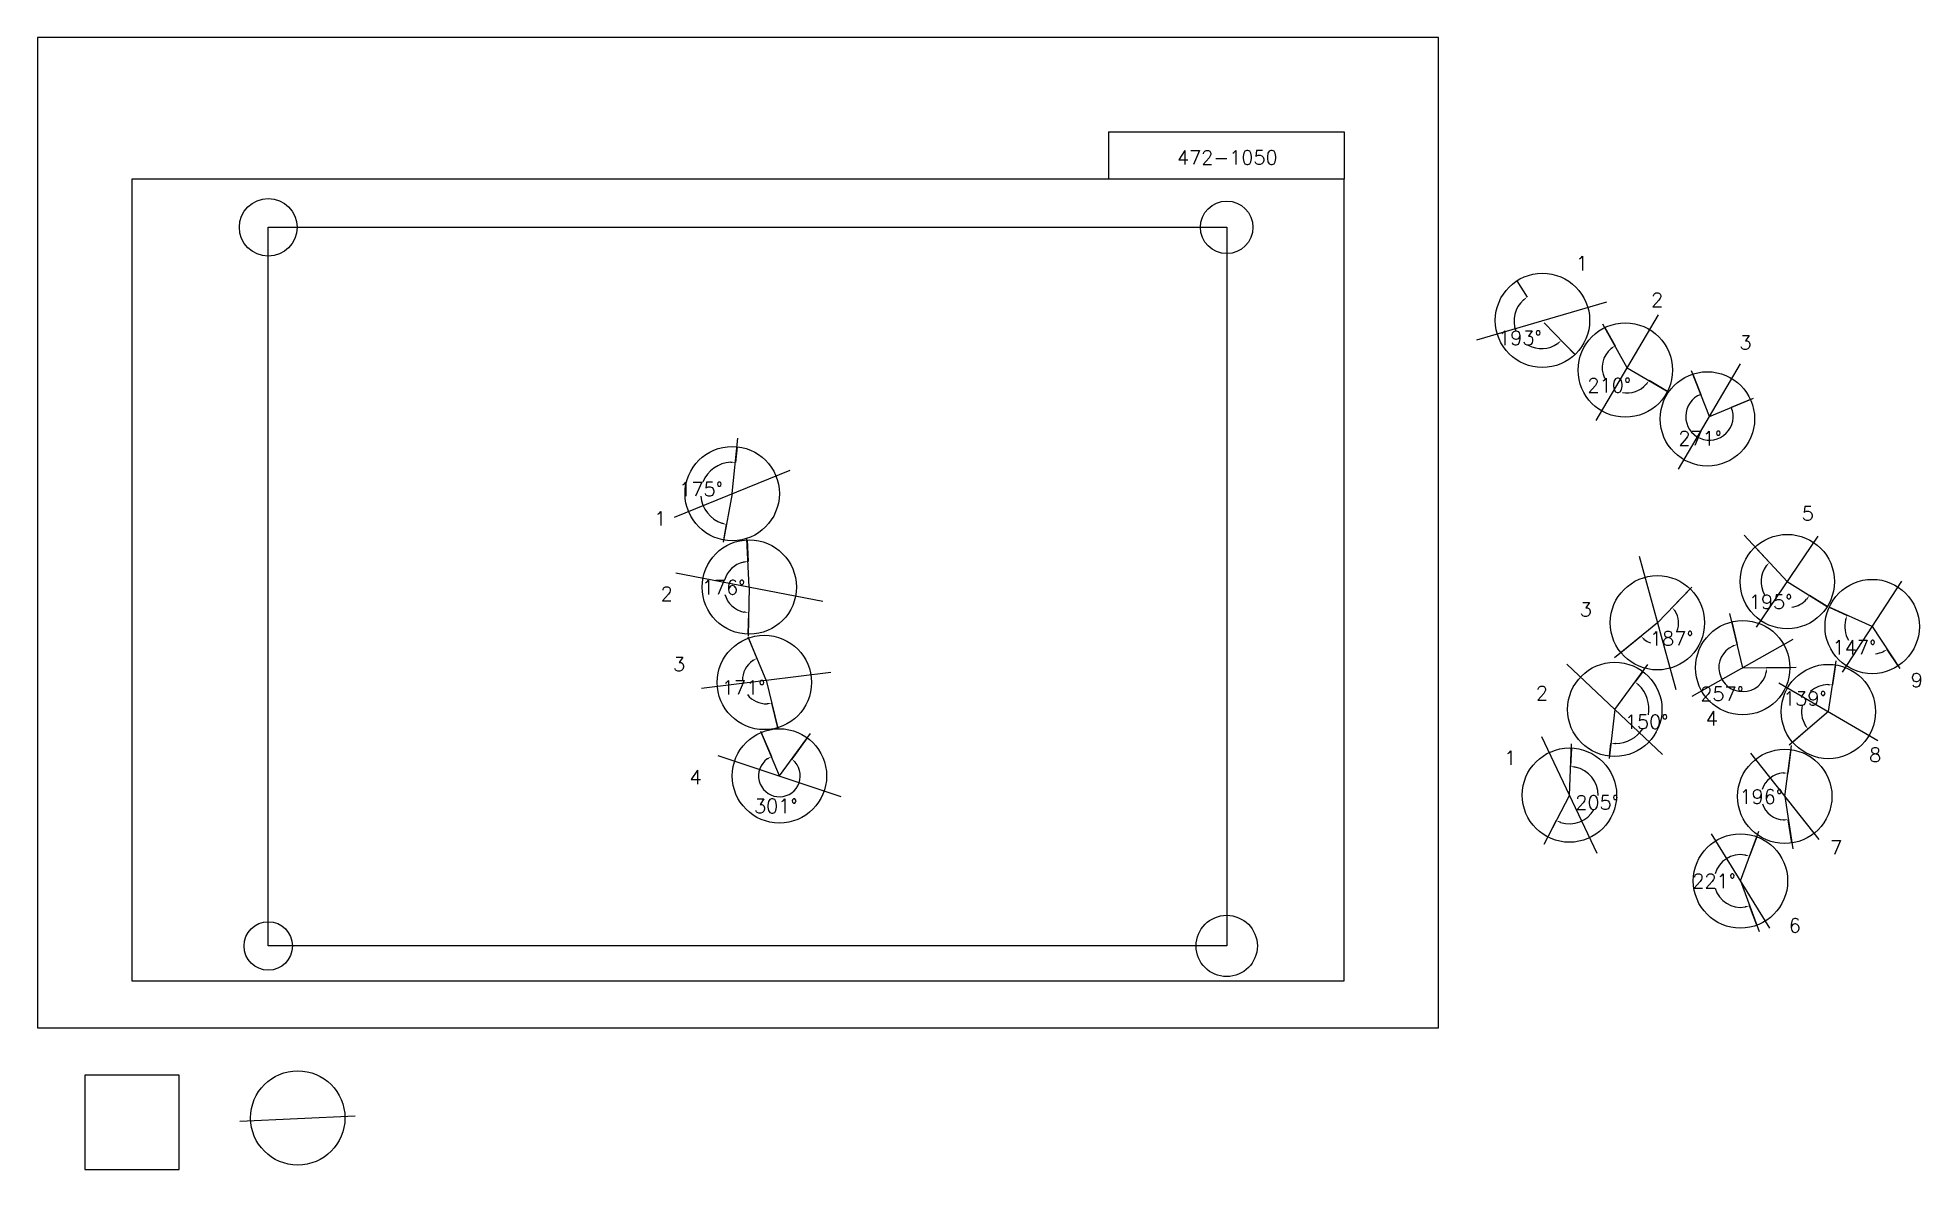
# Model space of a CAD drawing. Extents: x 0 to 1995680, y -150000 to 1050000.
import ezdxf

# ---------------------------------------------------------------- set-up
doc = ezdxf.new("R2010")
doc.units = 0
doc.header["$MEASUREMENT"] = 0
doc.layers.get('0').update_dxf_attribs({"linetype": 'CONTINUOUS'})
doc.layers.get('Defpoints').update_dxf_attribs({"linetype": 'CONTINUOUS'})
for name, color, linetype in [('_0-0_', 7, 'CONTINUOUS'), ('_0-1_V-nasSTD', 7, 'CONTINUOUS'), ('_0-2_番号', 7, 'CONTINUOUS'), ('ADD_LINE', 7, 'CONTINUOUS'), ('文字', 7, 'CONTINUOUS')]:
    doc.layers.add(name, color=color, linetype=linetype)
doc.layers.add('位置合わせ用', color=7, linetype='CONTINUOUS', plot=False)
doc.styles.get("Standard").update_dxf_attribs({"font": 'txt', "height": 15000, "bigfont": 'bigfont.shx'})
doc.dimstyles.get("Standard").update_dxf_attribs({"dimtxt": 0.18, "dimasz": 0.18, "dimexe": 0.18, "dimexo": 0.0625, "dimgap": 0.09, "dimtad": 0, "dimtih": 1, "dimtoh": 1, "dimdec": 4, "dimzin": 0, "dimdsep": 46, "dimtxsty": 'Standard', "dimcen": 0.09, "dimadec": 0, "dimazin": 0, "dimtfac": 1, "dimtdec": 4, "dimtofl": 0, "dimtmove": 0, "dimatfit": 3, "dimfxl": 1, "dimtolj": 1, "dimtzin": 0, "dimarcsym": 0})
picture_1 = doc.add_image_def('image1.jpg', size_in_pixel=(800, 600))

# ---------------------------------------------------------------- blocks, each defined once
blk = doc.blocks.new('-000-CCURVE_ORG002')
at = {"layer": '_0-0_', "color": 5, "linetype": 'Continuous'}
for p, q in [((30, -10), (10, -10)), ((10, -10), (10, -30)), ((30, -30), (30, -10)), ((10, -30), (30, -30))]:
    blk.add_line(p, q, dxfattribs=at)
blk = doc.blocks.new('-008-$$ATRU$$11$$背景色$$色$$0_0_0')
at = {"layer": '_0-2_番号'}
blk.add_blockref('-000-CCURVE_ORG002', (0, 0), dxfattribs=at)
blk = doc.blocks.new('*D27')
at = {"color": 0, "linetype": 'Continuous', "lineweight": -2}
for p, q in [((1568104, 792245), (1578880, 774840)), ((1629640, 714000), (1615070, 728792))]:
    blk.add_line(p, q, dxfattribs=at)
for start, end in [(131.496881, 201.309321), (240.743794, 304.832348)]:
    blk.add_arc((1594392, 749786), 29468, start, end, dxfattribs=at)
at = {"color": 0}
for points in [[(1575365, 771189), (1574370, 772526), (1578880, 774841)], [(1611756, 724957), (1610691, 726240), (1615070, 728792)]]:
    blk.add_solid(points, dxfattribs=at)
at = {"layer": 'Defpoints', "color": 0}
for p in [(1568104, 792245), (1565088, 746690), (1594392, 749786), (1629640, 714000)]:
    blk.add_point(p, dxfattribs=at)
at = {"color": 0, "linetype": 'Continuous', "insert": (1571223, 731578), "char_height": 15000, "attachment_point": 5}
blk.add_mtext('\\A1;193%%d', dxfattribs=at)
blk = doc.blocks.new('*D28')
at = {"color": 0, "linetype": 'Continuous', "lineweight": -2}
for p, q in [((1661270, 742552), (1672046, 723311)), ((1727583, 674939), (1708054, 686470))]:
    blk.add_line(p, q, dxfattribs=at)
for start, end in [(130.005432, 204.698825), (258.553097, 318.68482)]:
    blk.add_arc((1685082, 700035), 26678, start, end, dxfattribs=at)
at = {"color": 0}
for points in [[(1668405, 719784), (1667458, 721156), (1672046, 723311)], [(1705795, 681933), (1704445, 682911), (1708054, 686470)]]:
    blk.add_solid(points, dxfattribs=at)
at = {"layer": 'Defpoints', "color": 0}
for p in [(1661270, 742552), (1685082, 700035), (1658755, 695717), (1727583, 674939)]:
    blk.add_point(p, dxfattribs=at)
at = {"color": 0, "linetype": 'Continuous', "insert": (1666003, 681387), "char_height": 15000, "attachment_point": 5}
blk.add_mtext('\\A1;210%%d', dxfattribs=at)
blk = doc.blocks.new('*D31')
at = {"layer": 'ADD_LINE', "color": 0, "linetype": 'Continuous', "lineweight": -2}
for p, q in [((1754468, 693292), (1762933, 671691)), ((1815520, 666412), (1795295, 657972))]:
    blk.add_line(p, q, dxfattribs=at)
blk.add_arc((1772102, 648293), 25131, 111.399612, 22.651687, dxfattribs=at)
at = {"layer": 'ADD_LINE', "color": 0}
for points in [[(1762933, 671691), (1762933, 671692), (1762933, 671692)], [(1795295, 657972), (1795295, 657972), (1795295, 657972)]]:
    blk.add_solid(points, dxfattribs=at)
at = {"layer": 'Defpoints', "color": 0}
for p in [(1754468, 693293), (1815520, 666412), (1772102, 648293), (1781612, 625030)]:
    blk.add_point(p, dxfattribs=at)
at = {"layer": 'ADD_LINE', "color": 0, "linetype": 'Continuous', "insert": (1762293, 625154), "char_height": 15000, "attachment_point": 5}
blk.add_mtext('\\A1;271%%d', dxfattribs=at)
blk = doc.blocks.new('*D491')
at = {"color": 0, "linetype": 'Continuous', "lineweight": -2}
for p, q in [((1751739, 465489), (1732627, 445749)), ((1678130, 398067), (1699469, 415377))]:
    blk.add_line(p, q, dxfattribs=at)
for start, end in [(336.144896, 33.182037), (231.794704, 251.124092)]:
    blk.add_arc((1716960, 429566), 22524, start, end, dxfattribs=at)
at = {"color": 0}
for points in [[(1736454, 442424), (1735169, 441363), (1732627, 445749)], [(1703615, 412461), (1702445, 411274), (1699469, 415377)]]:
    blk.add_solid(points, dxfattribs=at)
at = {"layer": 'Defpoints', "color": 0}
for p in [(1751739, 465489), (1716960, 429566), (1721390, 407483), (1678130, 398067)]:
    blk.add_point(p, dxfattribs=at)
at = {"color": 0, "linetype": 'Continuous', "insert": (1732174, 412957), "char_height": 15000, "attachment_point": 5}
blk.add_mtext('\\A1;187%%d', dxfattribs=at)
blk = doc.blocks.new('*D492')
at = {"color": 0, "linetype": 'Continuous', "lineweight": -2}
for p, q in [((1795756, 430536), (1801502, 406567)), ((1857413, 381914), (1832765, 381914))]:
    blk.add_line(p, q, dxfattribs=at)
blk.add_arc((1807413, 381914), 25352, 114.799968, 348.681771, dxfattribs=at)
at = {"color": 0}
for points in [[(1797052, 404141), (1796506, 405715), (1801502, 406567)], [(1833102, 376856), (1831443, 377020), (1832765, 381914)]]:
    blk.add_solid(points, dxfattribs=at)
at = {"layer": 'Defpoints', "color": 0}
for p in [(1795756, 430536), (1807413, 381914), (1857413, 381914), (1782372, 377953)]:
    blk.add_point(p, dxfattribs=at)
at = {"color": 0, "linetype": 'Continuous', "insert": (1785522, 354154), "char_height": 15000, "attachment_point": 5}
blk.add_mtext('\\A1;257%%d', dxfattribs=at)
blk = doc.blocks.new('*D493')
at = {"color": 0, "linetype": 'Continuous', "lineweight": -2}
for p, q in [((1820530, 509821), (1835711, 493537)), ((1897056, 446799), (1878163, 458576))]:
    blk.add_line(p, q, dxfattribs=at)
for start, end in [(143.334675, 210.101384), (280.106779, 317.720454)]:
    blk.add_arc((1854625, 473248), 27737, start, end, dxfattribs=at)
at = {"color": 0}
for points in [[(1832997, 489256), (1831755, 490367), (1835711, 493537)], [(1875811, 454086), (1874482, 455091), (1878164, 458576)]]:
    blk.add_solid(points, dxfattribs=at)
at = {"layer": 'Defpoints', "color": 0}
for p in [(1820530, 509821), (1828248, 464670), (1854625, 473248), (1897056, 446799)]:
    blk.add_point(p, dxfattribs=at)
at = {"color": 0, "linetype": 'Continuous', "insert": (1836992, 451837), "char_height": 15000, "attachment_point": 5}
blk.add_mtext('\\A1;195%%d', dxfattribs=at)
blk = doc.blocks.new('*D494')
at = {"color": 0, "linetype": 'Continuous', "lineweight": -2}
for p, q in [((1898983, 445985), (1918111, 437442)), ((1972040, 383774), (1960558, 401296))]:
    blk.add_line(p, q, dxfattribs=at)
for start, end in [(165.807401, 210.211074), (277.248647, 293.36074)]:
    blk.add_arc((1944636, 425596), 29051, start, end, dxfattribs=at)
at = {"color": 0}
for points in [[(1917260, 432445), (1915685, 432991), (1918111, 437442)], [(1956551, 398192), (1955761, 399660), (1960558, 401296)]]:
    blk.add_solid(points, dxfattribs=at)
at = {"layer": 'Defpoints', "color": 0}
for p in [(1898983, 445985), (1944636, 425596), (1918315, 413302), (1972040, 383774)]:
    blk.add_point(p, dxfattribs=at)
at = {"color": 0, "linetype": 'Continuous', "insert": (1925802, 403477), "char_height": 15000, "attachment_point": 5}
blk.add_mtext('\\A1;147%%d', dxfattribs=at)
blk = doc.blocks.new('*D495')
at = {"color": 0, "linetype": 'Continuous', "lineweight": -2}
for p, q in [((1905768, 384875), (1902513, 363628)), ((1860169, 302989), (1876517, 316945))]:
    blk.add_line(p, q, dxfattribs=at)
for start, end in [(91.353178, 131.441588), (167.09141, 210.423453)]:
    blk.add_arc((1898196, 335452), 28505, start, end, dxfattribs=at)
at = {"color": 0}
for points in [[(1897470, 363117), (1897577, 364780), (1902513, 363628)], [(1872938, 320534), (1874295, 321501), (1876517, 316945)]]:
    blk.add_solid(points, dxfattribs=at)
at = {"layer": 'Defpoints', "color": 0}
for p in [(1905768, 384875), (1869843, 338388), (1898196, 335452), (1860169, 302988)]:
    blk.add_point(p, dxfattribs=at)
at = {"color": 0, "linetype": 'Continuous', "insert": (1873293, 349320), "char_height": 15000, "attachment_point": 5}
blk.add_mtext('\\A1;139%%d', dxfattribs=at)
blk = doc.blocks.new('*D496')
at = {"color": 0, "linetype": 'Continuous', "lineweight": -2}
for p, q in [((1858455, 295016), (1855197, 270165)), ((1859503, 196014), (1855720, 220790))]:
    blk.add_line(p, q, dxfattribs=at)
for start, end in [(94.038985, 163.131251), (198.141012, 267.174359)]:
    blk.add_arc((1851956, 245440), 24936, start, end, dxfattribs=at)
at = {"color": 0}
for points in [[(1850174, 269482), (1850224, 271148), (1855197, 270165)], [(1850769, 219702), (1850684, 221367), (1855720, 220790)]]:
    blk.add_solid(points, dxfattribs=at)
at = {"layer": 'Defpoints', "color": 0}
for p in [(1858455, 295016), (1830828, 258686), (1851956, 245440), (1859503, 196013)]:
    blk.add_point(p, dxfattribs=at)
at = {"color": 0, "linetype": 'Continuous', "insert": (1827020, 245176), "char_height": 15000, "attachment_point": 5}
blk.add_mtext('\\A1;196%%d', dxfattribs=at)
blk = doc.blocks.new('*D497')
at = {"color": 0, "linetype": 'Continuous', "lineweight": -2}
for p, q in [((1822212, 202729), (1814625, 182023)), ((1822429, 108915), (1814746, 129585))]:
    blk.add_line(p, q, dxfattribs=at)
for start, end in [(80.138657, 164.570745), (195.704123, 280.126128)]:
    blk.add_arc((1805008, 155782), 27948, start, end, dxfattribs=at)
at = {"color": 0}
for points in [[(1809579, 182512), (1810011, 184122), (1814625, 182024)], [(1810141, 127465), (1809703, 129073), (1814746, 129585)]]:
    blk.add_solid(points, dxfattribs=at)
at = {"layer": 'Defpoints', "color": 0}
for p in [(1822212, 202729), (1782577, 172453), (1805008, 155782), (1822429, 108915)]:
    blk.add_point(p, dxfattribs=at)
at = {"color": 0, "linetype": 'Continuous', "insert": (1777061, 155717), "char_height": 15000, "attachment_point": 5}
blk.add_mtext('\\A1;221%%d', dxfattribs=at)
blk = doc.blocks.new('*D498')
at = {"color": 0, "linetype": 'Continuous', "lineweight": -2}
for p, q in [((1625770, 296770), (1624955, 277149)), ((1600772, 202378), (1609775, 219831))]:
    blk.add_line(p, q, dxfattribs=at)
for start, end in [(359.485, 78.175433), (252.157684, 329.799221)]:
    blk.add_arc((1623695, 246814), 30362, start, end, dxfattribs=at)
at = {"color": 0}
for points in [[(1630020, 277358), (1629814, 275704), (1624955, 277149)], [(1614712, 218681), (1614072, 217142), (1609775, 219830)]]:
    blk.add_solid(points, dxfattribs=at)
at = {"layer": 'Defpoints', "color": 0}
for p in [(1625770, 296770), (1623695, 246814), (1643620, 223904), (1600771, 202378)]:
    blk.add_point(p, dxfattribs=at)
at = {"color": 0, "linetype": 'Continuous', "insert": (1653045, 239041), "char_height": 15000, "attachment_point": 5}
blk.add_mtext('\\A1;205%%d', dxfattribs=at)
blk = doc.blocks.new('*D499')
at = {"color": 0, "linetype": 'Continuous', "lineweight": -2}
for p, q in [((1701383, 378009), (1693229, 366905)), ((1666138, 288028), (1667695, 301715))]:
    blk.add_line(p, q, dxfattribs=at)
for start, end in [(350.928401, 45.795102), (271.425062, 325.127142)]:
    blk.add_arc((1671789, 337708), 36225, start, end, dxfattribs=at)
at = {"color": 0}
for points in [[(1697584, 364311), (1696507, 363039), (1693229, 366906)], [(1672727, 302327), (1672653, 300662), (1667695, 301715)]]:
    blk.add_solid(points, dxfattribs=at)
at = {"layer": 'Defpoints', "color": 0}
for p in [(1701383, 378009), (1671789, 337708), (1696760, 311465), (1666138, 288028)]:
    blk.add_point(p, dxfattribs=at)
at = {"color": 0, "linetype": 'Continuous', "insert": (1705518, 324496), "char_height": 15000, "attachment_point": 5}
blk.add_mtext('\\A1;150%%d', dxfattribs=at)
blk = doc.blocks.new('*D650')
at = {"color": 0, "linetype": 'Continuous', "lineweight": -2}
for p, q in [((741330, 616272), (739623, 599635)), ((727206, 517354), (730224, 533803))]:
    blk.add_line(p, q, dxfattribs=at)
for start, end in [(92.761618, 158.485451), (184.820874, 250.986634)]:
    blk.add_arc((736228, 566533), 33276, start, end, dxfattribs=at)
at = {"color": 0}
for points in [[(734603, 598938), (734648, 600604), (739623, 599636)], [(725176, 534266), (725599, 535878), (730224, 533803)]]:
    blk.add_solid(points, dxfattribs=at)
at = {"layer": 'Defpoints', "color": 0}
for p in [(741330, 616272), (709783, 586730), (736228, 566533), (727206, 517354)]:
    blk.add_point(p, dxfattribs=at)
at = {"color": 0, "linetype": 'Continuous', "insert": (703286, 571237), "char_height": 15000, "attachment_point": 5}
blk.add_mtext('\\A1;175%%d', dxfattribs=at)
blk = doc.blocks.new('*D651')
at = {"color": 0, "linetype": 'Continuous', "lineweight": -2}
for p, q in [((751951, 517404), (753043, 494557)), ((753151, 417476), (753694, 440343))]:
    blk.add_line(p, q, dxfattribs=at)
for start, end in [(103.31194, 164.664304), (196.767884, 258.064408)]:
    blk.add_arc((754338, 467462), 27127, start, end, dxfattribs=at)
at = {"color": 0}
for points in [[(748208, 493034), (747976, 494684), (753043, 494557)], [(748631, 440094), (748824, 441749), (753694, 440343)]]:
    blk.add_solid(points, dxfattribs=at)
at = {"layer": 'Defpoints', "color": 0}
for p in [(751951, 517404), (730528, 480459), (754338, 467462), (753151, 417476)]:
    blk.add_point(p, dxfattribs=at)
at = {"color": 0, "linetype": 'Continuous', "insert": (727213, 467136), "char_height": 15000, "attachment_point": 5}
blk.add_mtext('\\A1;176%%d', dxfattribs=at)
blk = doc.blocks.new('*D652')
at = {"color": 0, "linetype": 'Continuous', "lineweight": -2}
for p, q in [((753348, 413292), (762401, 391846)), ((784593, 318341), (778163, 344393))]:
    blk.add_line(p, q, dxfattribs=at)
for start, end in [(124.328137, 180.926917), (217.900608, 272.421903)]:
    blk.add_arc((772154, 368742), 25079, start, end, dxfattribs=at)
at = {"color": 0}
for points in [[(758410, 388721), (757612, 390184), (762401, 391846)], [(773332, 342860), (773096, 344510), (778163, 344393)]]:
    blk.add_solid(points, dxfattribs=at)
at = {"layer": 'Defpoints', "color": 0}
for p in [(753348, 413292), (747465, 373149), (772154, 368742), (784593, 318341)]:
    blk.add_point(p, dxfattribs=at)
at = {"color": 0, "linetype": 'Continuous', "insert": (748354, 360836), "char_height": 15000, "attachment_point": 5}
blk.add_mtext('\\A1;171%%d', dxfattribs=at)
blk = doc.blocks.new('*D653')
at = {"color": 0, "linetype": 'Continuous', "lineweight": -2}
for p, q in [((767027, 313326), (777759, 287631)), ((815770, 307577), (799356, 285084))]:
    blk.add_line(p, q, dxfattribs=at)
blk.add_arc((786296, 267188), 22154, 125.626097, 40.92168, dxfattribs=at)
at = {"color": 0}
for points in [[(773798, 284468), (772986, 285924), (777759, 287631)], [(803601, 282313), (802472, 281086), (799356, 285084)]]:
    blk.add_solid(points, dxfattribs=at)
at = {"layer": 'Defpoints', "color": 0}
for p in [(767027, 313326), (815770, 307577), (786296, 267188), (767731, 255099)]:
    blk.add_point(p, dxfattribs=at)
at = {"color": 0, "linetype": 'Continuous', "insert": (782530, 235255), "char_height": 15000, "attachment_point": 5}
blk.add_mtext('\\A1;301%%d', dxfattribs=at)

msp = doc.modelspace()

# ---------------------------------------------------------------- linework, layer by layer
at = {"layer": '_0-1_V-nasSTD', "color": 7, "linetype": 'Continuous'}
for p, q in [((1485000, 1050000), (0, 1050000)), ((0, 1050000), (0, 0)), ((1485000, 1050000), (0, 1050000)), ((0, 1050000), (0, 0)), ((1485000, 0), (1485000, 1050000)), ((1485000, 0), (1485000, 1050000)), ((1135000, 950000), (1135000, 900000)), ((1135000, 950000), (1385000, 950000)), ((1385000, 950000), (1385000, 900000)), ((1385000, 900000), (100000, 900000)), ((100000, 900000), (100000, 50000)), ((1385000, 50000), (1385000, 900000)), ((100000, 50000), (1385000, 50000)), ((0, 0), (1485000, 0)), ((0, 0), (1485000, 0))]:
    msp.add_line(p, q, dxfattribs=at)
at = {"layer": 'ADD_LINE', "color": 1, "linetype": 'Continuous'}
for p, q in [((1525489.26411, 729736.80972), (1663294.76411, 769835.80972)), ((1652183.75, 644122.25), (1717980.25, 755947.75)), ((1739204, 592380), (1805000.5, 704205.5)), ((674919.25, 541620.625), (797537.75, 591445.375)), ((1821877.5, 424988.75), (1887372.5, 521508.25)), ((1697570.25, 500232.75), (1736350.75, 358900.25)), ((676359.25, 482375.5), (832316.75, 452547.5)), ((1913181.5, 377335.75), (1976091.5, 473855.25)), ((1753929.625, 351651), (1860896.375, 412176)), ((1621047.25, 385691.75), (1722530.75, 289723.25)), ((703635, 360219.06908), (840673, 377264.06908)), ((1845628, 366045.25), (1950765, 304858.75)), ((1652998, 185073.625), (1594392, 308553.375)), ((721101, 288919.75), (851492, 245456.25)), ((1815685.75, 291198.75), (1888225.25, 199682.25)), ((1774077.375, 205907.625), (1835939.625, 105656.375)), ((214262.32302, -98799.56876), (336470.78129, -93322.43898))]:
    msp.add_line(p, q, dxfattribs=at)
at = {"layer": 'ADD_LINE', "color": 5, "linetype": 'Continuous'}
for p, q in [((1596753.25, 747633.75), (1629814.8632, 713821.27417)), ((1685082, 700035), (1659184.32722, 746275.9796)), ((1685082, 700035), (1729204.75, 673981.25)), ((1772102.25, 648292.75), (1753088.25, 696812.75)), ((1772102.25, 648292.75), (1818728.75, 667751.25)), ((736228.5, 566533), (742256, 625305)), ((736228.5, 566533), (726750, 514869)), ((1854625, 473248.5), (1808849, 522350.5)), ((754338, 467461.5), (751899.5, 518486)), ((754338, 467461.5), (753105, 415517.5)), ((1716960.5, 429566.5), (1753562.5, 467373)), ((1854625, 473248.5), (1897056.43973, 446799.05913)), ((1807413, 381913.5), (1793639, 439367)), ((1944636.5, 425595.5), (1898982.72033, 445985.01696)), ((1716960.5, 429566.5), (1671317, 392540)), ((1944636.5, 425595.5), (1973774.5, 381126)), ((772154, 368741.56908), (752981.5, 414160)), ((1671789, 337707.5), (1706795, 385379.5)), ((1807413, 381913.5), (1863954, 382324.5)), ((1898196.5, 335452), (1906453.5, 389349)), ((772154, 368741.56908), (784766, 317641)), ((1671789, 337707.5), (1665848.5, 285484.5)), ((1898196.5, 335452), (1856470.5, 299831.5)), ((786296.5, 267188), (766586.5, 314381.5)), ((786296.5, 267188), (819203, 312281.5)), ((1623695, 246813.5), (1625961, 301369)), ((1851955.5, 245440.5), (1859012, 299267)), ((1623695, 246813.5), (1596663, 194414)), ((1851955.5, 245440.5), (1860424, 189982.5)), ((1805008.5, 155782), (1824425, 208767)), ((1805008.5, 155782), (1824967.5, 102086))]:
    msp.add_line(p, q, dxfattribs=at)
at = {"layer": 'ADD_LINE', "color": 5, "linetype": 'ByBlock'}
for centre in [(1595122.531, 750173.16957), (1682964.15392, 697503.40947), (1769984.40392, 645761.15947), (736228.5, 566533), (1854625, 473248.5), (754338, 467461.5), (1716960.5, 429566.5), (1944636.5, 425595.5), (1807413, 381913.5), (770317.5, 366259.5), (1671789, 337707.5), (1898196.5, 335452), (786296.5, 267188), (1623695, 246813.5), (1851955.5, 245440.5), (1805008.5, 155782), (275704.61091, -95468.83904)]:
    msp.add_circle(centre, 50000, dxfattribs=at)
at = {"layer": '位置合わせ用', "color": 5, "linetype": 'Continuous'}
for centre, radius in [((244424.4, 848880.595), 30579.2687), ((1260424.4, 848880.595), 27848.33235), ((244424.4, 86880.595), 25672.78835), ((1260424.4, 86880.595), 32483.49996)]:
    msp.add_circle(centre, radius, dxfattribs=at)

# ---------------------------------------------------------------- block references
at = {"layer": '_0-0_', "xscale": 5000, "yscale": 5000, "zscale": 5000}
msp.add_blockref('-008-$$ATRU$$11$$背景色$$色$$0_0_0', (0, 0), dxfattribs=at)

# ---------------------------------------------------------------- texts
at = {"layer": '文字', "linetype": 'Continuous'}
msp.add_text('472-1050', height=15000, dxfattribs=at).set_placement((1207698.06436, 915464.91089))
at = {"layer": '文字', "color": 5, "linetype": 'Continuous'}
for s, p in [('1', (1630487.25, 803200.25)), ('2', (1710202.25, 764419.75)), ('3', (1803921.25, 719176.25)), ('1', (653646.5, 532622.5)), ('5', (1869915.5, 537924.5)), ('2', (660304.5, 452726)), ('3', (1634648.5, 436234)), ('3', (673620.5, 378156)), ('2', (1588112.5, 347470.5)), ('9', (1985394, 361259)), ('4', (1768225, 320755)), ('1', (1554675.5, 278872.5)), ('8', (1941443, 281975)), ('4', (690931.5, 258311.5)), ('7', (1900077.5, 183732)), ('6', (1856126.5, 101001))]:
    msp.add_text(s, height=15000, dxfattribs=at).set_placement(p)

# ---------------------------------------------------------------- dimensions: what is measured, and where the dimension line sits
at = {"color": 5, "linetype": 'Continuous'}
for base, center, p1, p2, picture, middle in [((1565087.53393, 746690.32692), (1594392.01411, 749786.30972), (1568104.28301, 792244.70716), (1629640.37756, 713999.72255), '*D27', (1571223.47133, 731577.62241)), ((1658755.37189, 695717.29916), (1685082, 700035), (1661270.03834, 742551.88724), (1727582.99975, 674938.86655), '*D28', (1666003.1859, 681387.40657)), ((709782.53173, 586729.89826), (736228.5, 566533), (741329.61042, 616272.10607), (727205.87487, 517353.81502), '*D650', (703286.41851, 571236.53099)), ((730527.90832, 480458.91599), (754338, 467461.5), (751951.18578, 517404.49869), (753151.47915, 417475.5803), '*D651', (727213.34078, 467135.69292)), ((1828247.78266, 464669.97736), (1854625, 473248.5), (1820530.00471, 509820.77496), (1897056.43973, 446799.05913), '*D493', (1836992.31129, 451837.35959)), ((1721390.09476, 407482.85738), (1716960.5, 429566.5), (1678130.31175, 398067.03206), (1751738.96223, 465489.45318), '*D491', (1732173.79314, 412957.33707)), ((1918314.78218, 413302.45288), (1944636.5, 425595.5), (1898982.72033, 445985.01696), (1972039.66207, 383773.65513), '*D494', (1925801.91661, 403477.40097)), ((1782371.80396, 377952.81807), (1807413, 381913.5), (1795756.22764, 430535.71363), (1857413, 381913.5), '*D492', (1785522.0665, 354154.083)), ((747465.25543, 373148.77049), (772154, 368741.56908), (753347.99902, 413291.78717), (784593.28459, 318340.79828), '*D652', (748353.66499, 360835.77461)), ((1869843.38327, 338388.13925), (1898196.5, 335452), (1905768.1427, 384875.37733), (1860168.60968, 302988.48883), '*D495', (1873292.67853, 349319.94211)), ((1696759.55691, 311464.59843), (1671789, 337707.5), (1701382.75886, 378008.98181), (1666137.81658, 288027.88521), '*D499', (1705518.41059, 324495.93475)), ((767731.38507, 255098.59253), (786296.5, 267188), (767027.38418, 313325.8497), (815770.20624, 307577.36296), '*D653', (782530.46977, 235254.91053)), ((1643620.26767, 223904.13343), (1623695, 246813.5), (1625769.99506, 296770.4254), (1600771.49485, 202378.00843), '*D498', (1653045.2288, 239040.50589)), ((1830827.87159, 258686.19425), (1851955.5, 245440.5), (1858454.74523, 295016.29865), (1859503.06849, 196013.44051), '*D496', (1827020.47673, 245176.46757)), ((1782577.26898, 172453.19885), (1805008.5, 155782), (1822212.38039, 202729.06061), (1822429.15575, 108914.94597), '*D497', (1777060.60516, 155717.42107))]:
    dim = msp.add_angular_dim_3p(base=base, center=center, p1=p1, p2=p2, dimstyle='Standard', override={"dimasz": 5000, "dimtmove": 2}, dxfattribs=at)
    dim.commit()
    dim.dimension.update_dxf_attribs({"geometry": picture, "text_midpoint": middle})
at = {"layer": 'ADD_LINE', "color": 5, "linetype": 'Continuous'}
dim = msp.add_angular_dim_3p(base=(1781611.89489, 625030.08669), center=(1772102.25, 648292.75), p1=(1754467.74397, 693292.55187), p2=(1815520.42476, 666412.32907), dimstyle='Standard', override={"dimtmove": 2}, dxfattribs=at)
dim.commit()
dim.dimension.update_dxf_attribs({"geometry": '*D31', "text_midpoint": (1762292.86514, 625154.49351)})

# ---------------------------------------------------------------- pictures from other files: only their frames are drawn
image = msp.add_image(picture_1, insert=(244424.4, 86880.595), size_in_units=(1016000, 762000), dxfattribs=at)
image.dxf.flags = 7

doc.saveas('drawing.dxf')
